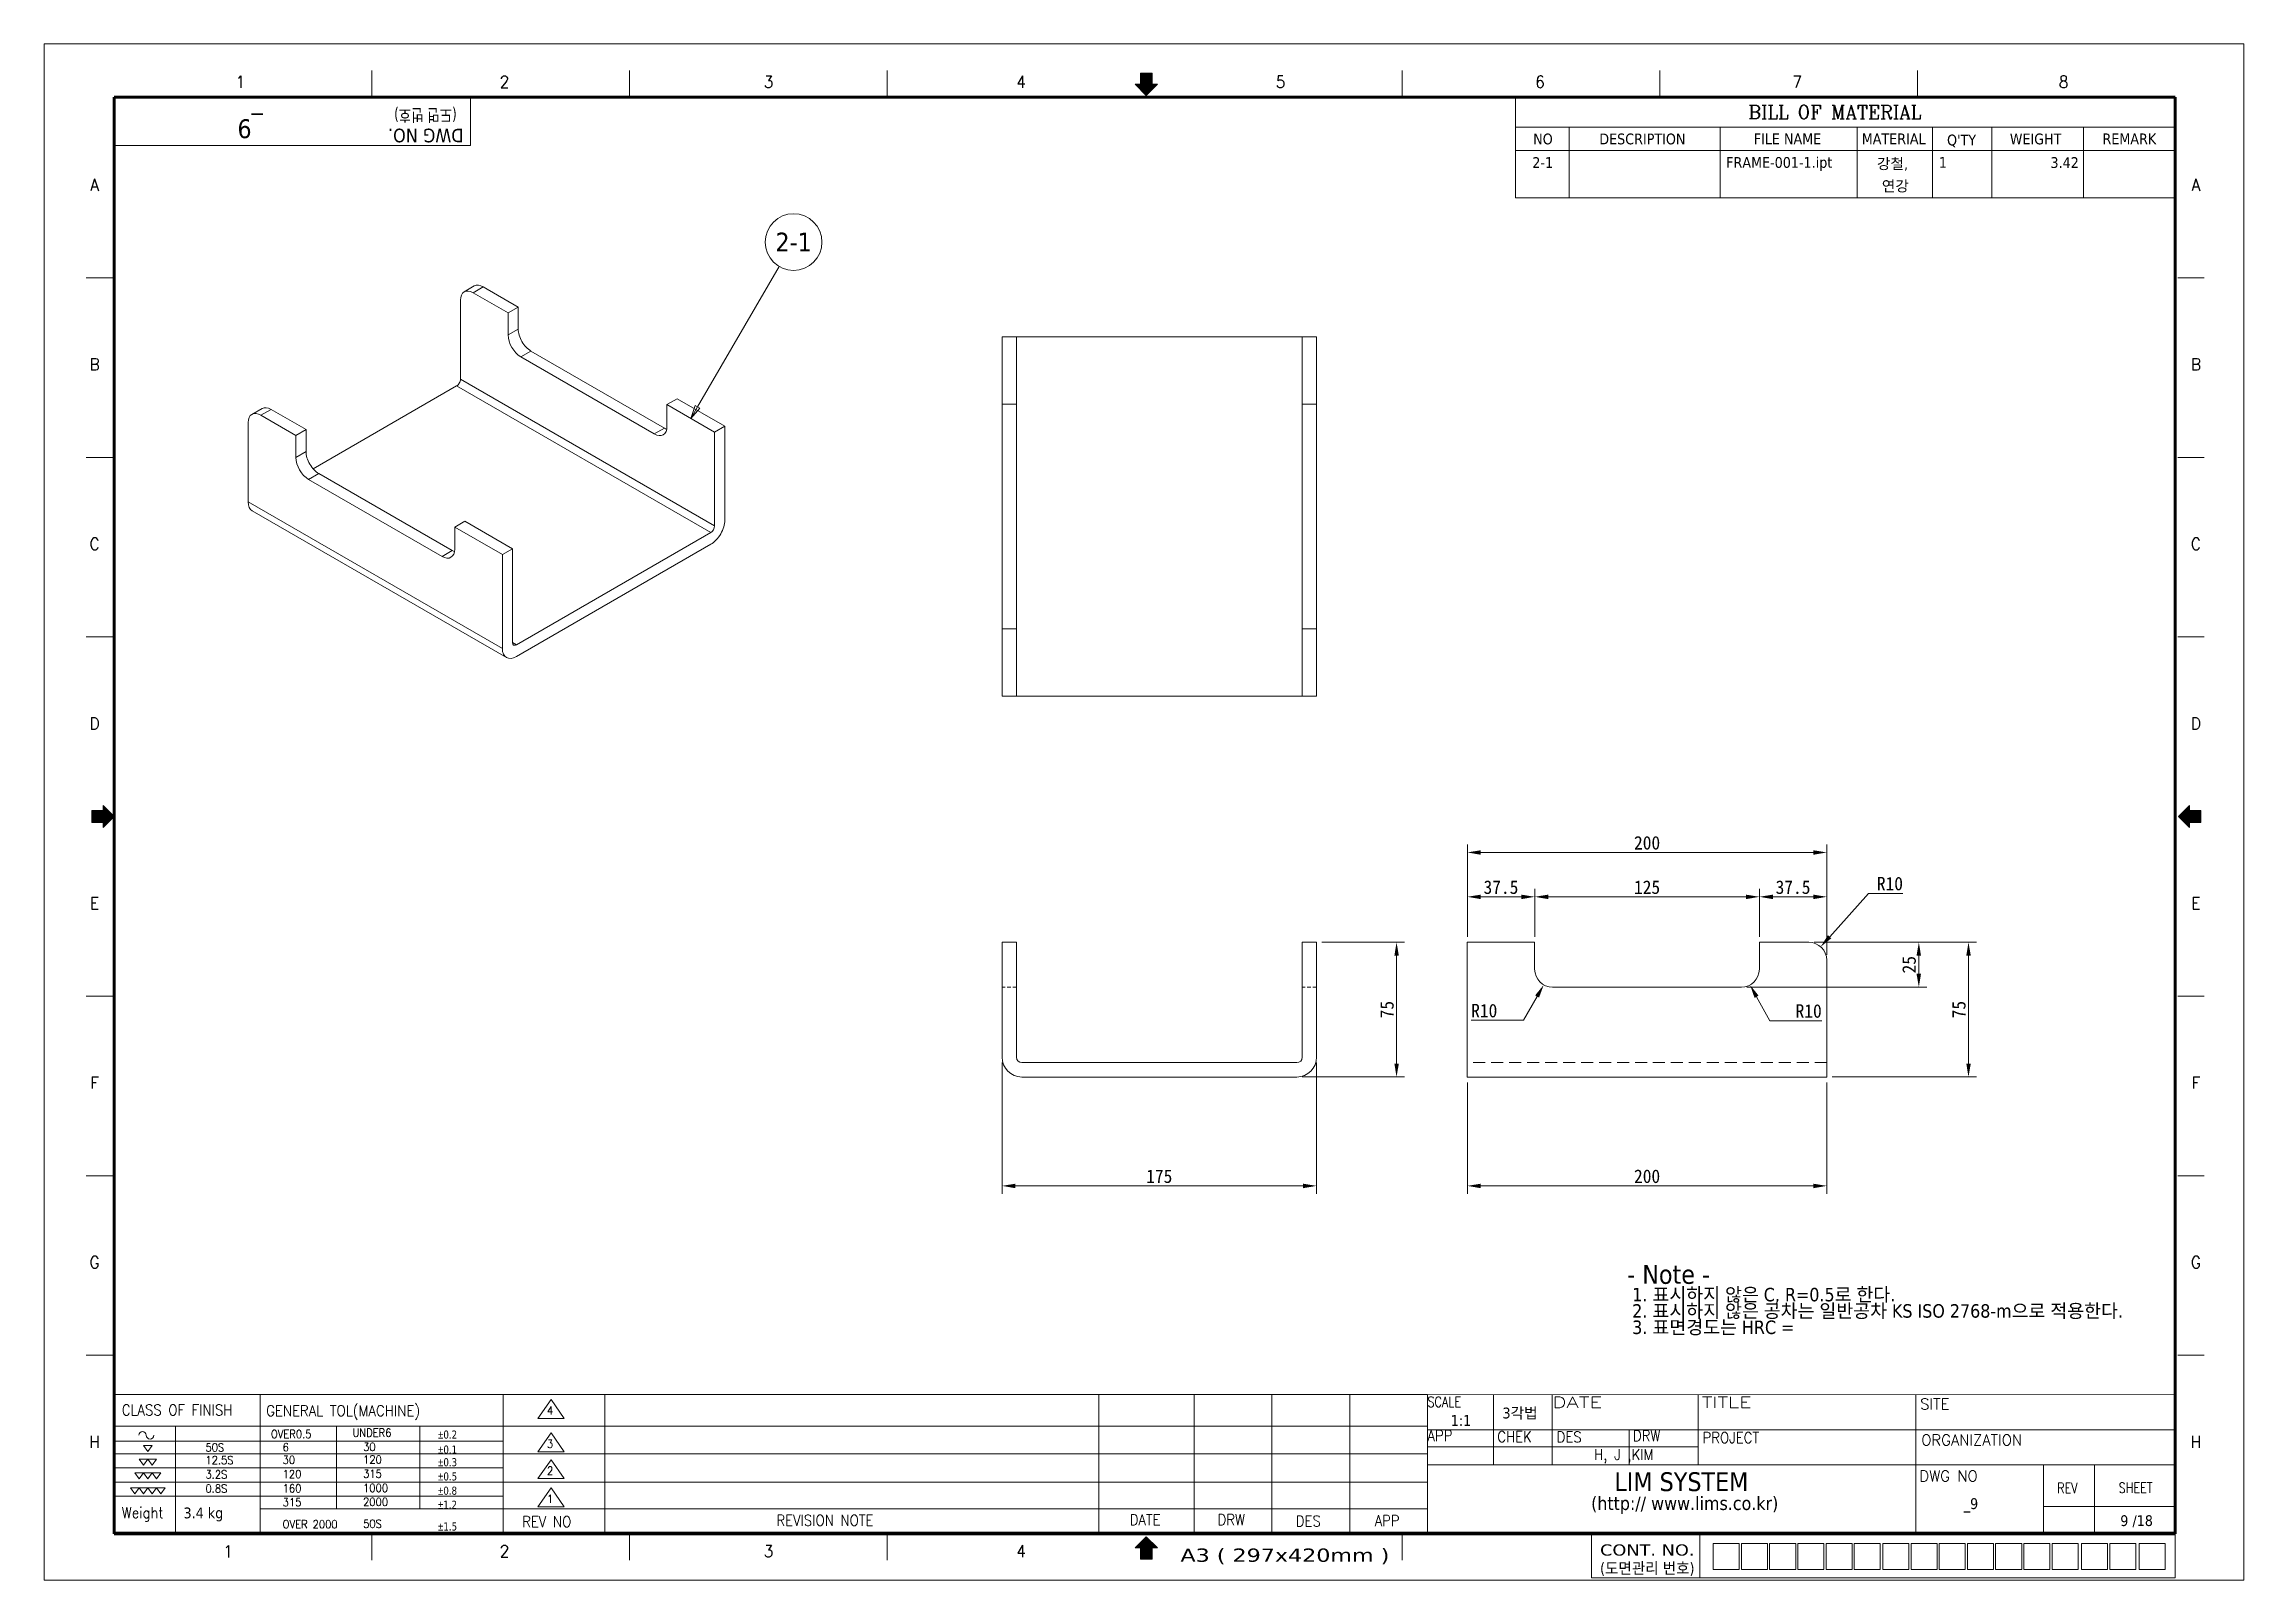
# Model space of a CAD drawing. Header units: millimetres. Extents: x 18 to 1242, y 18 to 873.
import ezdxf
from ezdxf.enums import TextEntityAlignment as Align

# ---------------------------------------------------------------- set-up
doc = ezdxf.new("R2010")
doc.units = ezdxf.units.MM
doc.header["$LTSCALE"] = 3
doc.linetypes.add('HIDDEN', pattern=[9.525, 6.35, -3.175])
doc.layers.get('0').update_dxf_attribs({"lineweight": 18})
for name, color, linetype, lineweight in [('SkizziergeometrieWIN-ISO', 7, 'Continuous', 50), ('가는실선_A4', 7, 'Continuous', 5), ('경계(ISO)', 7, 'Continuous', 70), ('굵은실선_A3', 7, 'Continuous', 18), ('제목(ISO)', 7, 'Continuous', 50)]:
    doc.layers.add(name, color=color, linetype=linetype, lineweight=lineweight)
for name, color, linetype, lineweight, true_color in [('가는실선_A3', 9, 'Continuous', 5, 0x808080), ('가는파선_A3', 7, 'HIDDEN', 13, 0x008000), ('해치선_A3', 1, 'Continuous', 5, 0xff0000)]:
    doc.layers.add(name, color=color, linetype=linetype, lineweight=lineweight, true_color=true_color)
doc.styles.add('_ __ (ISO)', font='tahoma.ttf')
doc.styles.add('A3_DS_PartList', font='RomanC.shx')
doc.styles.add('A3_DS_TB02', font='tahoma.ttf')
doc.styles.add('ROMANC_37', font='tahoma.ttf')
doc.styles.add('ROMANC_61', font='ROMANC.shx')
doc.styles.add('주 텍스트 (ISO)', font='tahoma.ttf')
doc.styles.add('주문자_A3(3.5)', font='tahoma.ttf')
doc.styles.add('치수문자_A3(2.5)', font='')
doc.styles.add('텍스트 스타일12', font='tahoma.ttf')
doc.styles.add('텍스트 스타일171', font='ROMANC.shx', dxfattribs={"width": 0.9})
doc.styles.add('텍스트 스타일206', font='ROMANC.shx', dxfattribs={"width": 1.11072})
doc.styles.add('텍스트 스타일208', font='ROMANC.shx', dxfattribs={"width": 1.194322})
doc.styles.add('텍스트 스타일211', font='ROMANC.shx', dxfattribs={"width": 0.9})
doc.styles.add('텍스트 스타일213', font='RomanC.shx', dxfattribs={"width": 0.9})
doc.styles.add('텍스트 스타일233', font='RomanC.shx')
doc.styles.add('텍스트 스타일36', font='ROMANC.shx', dxfattribs={"width": 0.941937})
doc.styles.add('텍스트 스타일42', font='tahoma.ttf', dxfattribs={"width": 1.378837})
doc.styles.add('텍스트 스타일46', font='tahoma.ttf', dxfattribs={"width": 0.862937})
doc.styles.add('텍스트 스타일48', font='tahoma.ttf', dxfattribs={"width": 1.258573})
doc.styles.add('텍스트 스타일52', font='tahoma.ttf', dxfattribs={"width": 0.8})
doc.styles.add('텍스트 스타일65', font='romans.shx', dxfattribs={"width": 0.8})
doc.styles.get('치수문자_A3(2.5)').set_extended_font_data('GulimChe')
doc.dimstyles.new('치수_A3(2.5)', dxfattribs={"dimscale": 3, "dimtxt": 2.5, "dimasz": 2.5, "dimexe": 1.5, "dimexo": 1, "dimgap": 0.5, "dimtad": 1, "dimtoh": 1, "dimdec": 1, "dimrnd": 1e-08, "dimdsep": 46, "dimtxsty": '치수문자_A3(2.5)', "dimcen": 0.09, "dimdle": 10, "dimclrd": 8, "dimclre": 8, "dimclrt": 7, "dimadec": 1, "dimazin": 2, "dimtfac": 0.8, "dimtmove": 0, "dimatfit": 3, "dimfxl": 1, "dimtolj": 1, "dimtzin": 0, "dimlwd": -1, "dimlwe": -1, "dimarcsym": 0})

# ---------------------------------------------------------------- blocks, each defined once
blk = doc.blocks.new('경계 A3_경계')
for points in [[(405.98, 148.76), (403.92, 148.76), (403.92, 149.72), (401.86, 147.66), (403.92, 145.6), (403.92, 146.56), (405.98, 146.56)], [(211.52, 9.9), (211.52, 11.96), (212.48, 11.96), (210.42, 14.01), (208.36, 11.96), (209.32, 11.96), (209.32, 9.9)]]:
    blk.add_hatch(color=7).paths.add_polyline_path(points)
at = {"layer": '가는실선_A3'}
blk.add_hatch(color=7, dxfattribs=at).paths.add_polyline_path([(14.9, 148.76), (14.9, 146.56), (16.96, 146.56), (16.96, 145.6), (19.02, 147.66), (16.96, 149.72), (16.96, 148.76)])
at = {"layer": '해치선_A3'}
blk.add_hatch(color=7, dxfattribs=at).paths.add_polyline_path([(211.52, 283.53), (212.48, 283.53), (210.42, 281.47), (208.36, 283.53), (209.32, 283.53), (209.32, 285.59), (211.52, 285.59)])
for p, q in [((208.36, 283.53), (209.32, 283.53)), ((210.42, 281.47), (208.36, 283.53)), ((209.32, 285.59), (211.52, 285.59)), ((209.32, 283.53), (209.32, 285.59)), ((211.52, 285.59), (211.52, 283.53)), ((211.52, 283.53), (212.48, 283.53)), ((403.92, 149.72), (401.86, 147.66)), ((401.86, 147.66), (403.92, 145.6)), ((403.92, 148.76), (403.92, 149.72)), ((405.98, 148.76), (403.92, 148.76)), ((405.98, 146.56), (405.98, 148.76)), ((403.92, 146.56), (405.98, 146.56)), ((403.92, 145.6), (403.92, 146.56)), ((210.42, 14.01), (208.36, 11.96)), ((212.48, 11.96), (210.42, 14.01)), ((292.99, 6.43), (292.99, 14.6)), ((208.36, 11.96), (209.32, 11.96)), ((209.32, 11.96), (209.32, 9.9)), ((209.32, 9.9), (211.52, 9.9)), ((211.52, 9.9), (211.52, 11.96)), ((211.52, 11.96), (212.48, 11.96))]:
    blk.add_line(p, q)
at = {"color": 7}
for p, q in [((16.96, 148.76), (14.9, 148.76)), ((14.9, 148.76), (14.9, 146.56)), ((16.96, 149.72), (16.96, 148.76)), ((19.02, 147.66), (16.96, 149.72)), ((16.96, 145.6), (19.02, 147.66)), ((403.92, 149.72), (401.86, 147.66)), ((401.86, 147.66), (403.92, 145.6)), ((403.92, 148.76), (403.92, 149.72)), ((405.98, 148.76), (403.92, 148.76)), ((405.98, 146.56), (405.98, 148.76)), ((14.9, 146.56), (16.96, 146.56)), ((16.96, 146.56), (16.96, 145.6)), ((403.92, 145.6), (403.92, 146.56)), ((403.92, 146.56), (405.98, 146.56)), ((210.42, 14.01), (208.36, 11.96)), ((212.48, 11.96), (210.42, 14.01)), ((208.36, 11.96), (209.32, 11.96)), ((209.32, 11.96), (209.32, 9.9)), ((209.32, 9.9), (211.52, 9.9)), ((211.52, 9.9), (211.52, 11.96)), ((211.52, 11.96), (212.48, 11.96))]:
    blk.add_line(p, q, dxfattribs=at)
at = {"layer": 'SkizziergeometrieWIN-ISO', "lineweight": 18}
for p, q in [((6, 291), (414, 291)), ((6, 6), (6, 291)), ((414, 291), (414, 6)), ((414, 6), (6, 6))]:
    blk.add_line(p, q, dxfattribs=at)
at = {"layer": '가는실선_A3', "color": 7}
for p, q in [((66.79, 281.16), (66.79, 286.06)), ((114.57, 281.16), (114.57, 286.06)), ((162.34, 281.16), (162.34, 286.06)), ((257.9, 281.16), (257.9, 286.06)), ((305.67, 281.16), (305.67, 286.06)), ((353.45, 281.16), (353.45, 286.06)), ((18.75, 247.62), (13.85, 247.62)), ((401.71, 247.62), (406.61, 247.62)), ((18.75, 214.3), (13.85, 214.3)), ((401.71, 214.3), (406.61, 214.3)), ((18.75, 180.98), (13.85, 180.98)), ((401.71, 180.98), (406.61, 180.98)), ((14.9, 148.76), (16.96, 148.76)), ((14.9, 146.56), (14.9, 148.76)), ((16.96, 148.76), (16.96, 149.72)), ((16.96, 149.72), (19.02, 147.66)), ((19.02, 147.66), (16.96, 145.6)), ((16.96, 146.56), (14.9, 146.56)), ((16.96, 145.6), (16.96, 146.56)), ((18.75, 114.34), (13.85, 114.34)), ((401.71, 114.34), (406.61, 114.34)), ((18.75, 81.02), (13.85, 81.02)), ((401.71, 81.02), (406.61, 81.02)), ((18.75, 47.7), (13.85, 47.7)), ((18.75, 47.7), (13.85, 47.7)), ((401.71, 47.7), (406.61, 47.7)), ((66.79, 14.6), (66.79, 9.7)), ((66.79, 14.6), (66.79, 9.7)), ((114.57, 14.6), (114.57, 9.7)), ((162.34, 14.6), (162.34, 9.7)), ((257.9, 14.6), (257.9, 9.7)), ((313.09, 14.6), (313.09, 6.55)), ((315.58, 12.77), (315.58, 7.95)), ((315.58, 12.77), (320.4, 12.77)), ((320.4, 12.77), (320.4, 7.95)), ((320.81, 12.77), (320.81, 7.95)), ((320.81, 12.77), (325.63, 12.77)), ((325.63, 12.77), (325.63, 7.95)), ((326.03, 12.77), (326.03, 7.95)), ((326.03, 12.77), (330.86, 12.77)), ((330.86, 12.77), (330.86, 7.95)), ((331.26, 12.77), (336.09, 12.77)), ((331.26, 12.77), (331.26, 7.95)), ((336.09, 12.77), (336.09, 7.95)), ((336.49, 12.77), (336.49, 7.95)), ((336.49, 12.77), (341.31, 12.77)), ((341.31, 12.77), (341.31, 7.95)), ((341.72, 12.77), (341.72, 7.95)), ((341.72, 12.77), (346.54, 12.77)), ((346.54, 12.77), (346.54, 7.95)), ((347.03, 12.77), (351.86, 12.77)), ((347.03, 12.77), (347.03, 7.95)), ((351.86, 12.77), (351.86, 7.95)), ((352.26, 12.77), (352.26, 7.95)), ((352.26, 12.77), (357.09, 12.77)), ((357.09, 12.77), (357.09, 7.95)), ((357.49, 12.77), (357.49, 7.95)), ((357.49, 12.77), (362.31, 12.77)), ((362.31, 12.77), (362.31, 7.95)), ((362.72, 12.77), (362.72, 7.95)), ((362.72, 12.77), (367.54, 12.77)), ((367.54, 12.77), (367.54, 7.95)), ((367.94, 12.77), (372.77, 12.77)), ((367.94, 12.77), (367.94, 7.95)), ((372.77, 12.77), (372.77, 7.95)), ((373.17, 12.77), (373.17, 7.95)), ((373.17, 12.77), (378, 12.77)), ((378, 12.77), (378, 7.95)), ((378.4, 12.77), (378.4, 7.95)), ((378.4, 12.77), (383.22, 12.77)), ((383.22, 12.77), (383.22, 7.95)), ((383.88, 12.77), (388.7, 12.77)), ((383.88, 12.77), (383.88, 7.95)), ((388.7, 12.77), (388.7, 7.95)), ((389.1, 12.77), (389.1, 7.95)), ((389.1, 12.77), (393.93, 12.77)), ((393.93, 12.77), (393.93, 7.95)), ((394.55, 12.77), (394.55, 7.95)), ((394.55, 12.77), (399.37, 12.77)), ((399.37, 12.77), (399.37, 7.95)), ((401.22, 14.6), (401.22, 6.43)), ((292.99, 6.43), (401.22, 6.43)), ((315.58, 7.95), (320.4, 7.95)), ((320.81, 7.95), (325.63, 7.95)), ((326.03, 7.95), (330.86, 7.95)), ((331.26, 7.95), (336.09, 7.95)), ((336.49, 7.95), (341.31, 7.95)), ((341.72, 7.95), (346.54, 7.95)), ((347.03, 7.95), (351.86, 7.95)), ((352.26, 7.95), (357.09, 7.95)), ((357.49, 7.95), (362.31, 7.95)), ((362.72, 7.95), (367.54, 7.95)), ((367.94, 7.95), (372.77, 7.95)), ((373.17, 7.95), (378, 7.95)), ((378.4, 7.95), (383.22, 7.95)), ((383.88, 7.95), (388.7, 7.95)), ((389.1, 7.95), (393.93, 7.95)), ((394.55, 7.95), (399.37, 7.95))]:
    blk.add_line(p, q, dxfattribs=at)
at = {"layer": '가는실선_A3', "color": 7, "lineweight": 60}
for p, q in [((19.02, 281.16), (19.02, 14.6)), ((401.22, 281.16), (19.02, 281.16)), ((401.22, 14.6), (401.22, 281.16)), ((19.02, 14.6), (401.22, 14.6))]:
    blk.add_line(p, q, dxfattribs=at)
at = {"layer": '가는실선_A3', "color": 7, "lineweight": 13}
for p in [(85.08, 280.98), (19.02, 272.16)]:
    blk.add_line(p, (85.08, 272.16), dxfattribs=at)
at = {"layer": '굵은실선_A3'}
blk.add_line((212.48, 283.53), (210.42, 281.47), dxfattribs=at)
at = {"layer": '가는실선_A3', "color": 7, "style": '텍스트 스타일36', "width": 0.941937}
for s, p in [('1', (42.42, 283.98)), ('2', (91.4, 283.98)), ('3', (140.38, 283.98)), ('4', (187.21, 283.98)), ('5', (235.33, 283.98)), ('6', (283.45, 283.98)), ('7', (331.14, 283.98)), ('8', (380.55, 283.98)), ('A', (15.38, 264.88)), ('A', (405.08, 264.88)), ('B', (15.38, 231.56)), ('B', (405.08, 231.56)), ('C', (15.38, 198.24)), ('C', (405.08, 198.24)), ('D', (15.38, 164.92)), ('D', (405.08, 164.92)), ('E', (15.38, 131.6)), ('E', (405.08, 131.6)), ('F', (15.38, 98.28)), ('F', (405.08, 98.28)), ('G', (15.38, 64.96)), ('G', (405.08, 64.96)), ('H', (15.38, 31.64)), ('H', (405.08, 31.64)), ('1', (40.11, 11.29)), ('2', (91.4, 11.34)), ('3', (140.38, 11.34)), ('4', (187.21, 11.34))]:
    blk.add_text(s, height=2.2, dxfattribs=at).set_placement(p, align=Align.MIDDLE_CENTER)
at = {"layer": '가는실선_A3', "color": 7, "style": '텍스트 스타일52', "width": 0.8}
blk.add_text('(도면 번호)', height=2.293, rotation=180, dxfattribs=at).set_placement((82.53, 278.93))
at = {"layer": '가는실선_A3', "color": 7, "style": 'ROMANC_37'}
blk.add_text('DWG NO.', height=2.527, rotation=180, dxfattribs=at).set_placement((83.82, 275.28))
at = {"layer": '가는실선_A3', "color": 7}
for s, height, style, width, p, p2 in [('CONT. NO.', 2.084, '텍스트 스타일48', 1.258564, (294.58, 10.53), (312.09, 10.53)), ('A3 ( 297x420mm )', 2.463, '텍스트 스타일42', 1.378315, (216.76, 9.38), (255.51, 9.38)), ('(도면관리 번호)', 2.084, '텍스트 스타일46', 0.982376, (294.58, 7.15), (312.09, 7.15))]:
    blk.add_text(s, height=height, dxfattribs=dict(at, style=style, width=width)).set_placement(p, p2, align=Align.FIT)
at = {"layer": '경계(ISO)', "insert": (44.22, 275.84), "char_height": 3.5, "attachment_point": 5, "rotation": 180, "style": '주 텍스트 (ISO)'}
blk.add_mtext('_9 ', dxfattribs=at)
blk = doc.blocks.new('제목 블록 A3_표제란')
at = {"layer": '가는실선_A4', "lineweight": 13}
for p, q in [((25.42, 38.66), (269.12, 38.66)), ((208.17, 38.66), (208.17, 13.12)), ((269.12, 38.66), (407.77, 38.63)), ((25.42, 32.81), (269.12, 32.81))]:
    blk.add_line(p, q, dxfattribs=at)
at = {"layer": '가는실선_A4'}
for p, q in [((25.42, 13.12), (25.42, 38.66)), ((52.65, 38.66), (52.65, 13.12)), ((97.69, 38.66), (97.69, 13.12)), ((106.58, 37.75), (104.15, 34.26)), ((109.02, 34.26), (106.58, 37.75)), ((116.56, 13.12), (116.56, 38.69)), ((225.83, 38.66), (225.83, 12.86)), ((240.26, 38.66), (240.26, 12.86)), ((254.69, 38.66), (254.69, 13.12)), ((281.38, 38.66), (281.38, 25.66)), ((292.25, 38.65), (292.25, 25.66)), ((319.29, 38.65), (319.29, 25.66)), ((407.76, 13.12), (407.77, 38.63)), ((36.93, 32.81), (36.93, 19.82)), ((66.8, 32.81), (66.8, 17.47)), ((82.25, 32.81), (82.25, 17.47)), ((104.15, 34.26), (109.02, 34.26)), ((97.69, 30.03), (25.42, 30.03)), ((30.98, 29.24), (32.59, 29.24)), ((31.78, 28.13), (30.98, 29.24)), ((32.59, 29.24), (31.78, 28.13)), ((106.58, 31.55), (104.15, 28.06)), ((109.02, 28.06), (106.58, 31.55)), ((306.52, 32.15), (306.52, 25.66)), ((97.69, 25.05), (25.42, 25.05)), ((30.19, 26.66), (31.8, 26.66)), ((30.99, 25.55), (30.19, 26.66)), ((31.8, 26.66), (30.99, 25.55)), ((31.8, 26.66), (33.4, 26.66)), ((32.6, 25.55), (31.8, 26.66)), ((33.4, 26.66), (32.6, 25.55)), ((104.15, 28.06), (109.02, 28.06)), ((106.58, 26.57), (104.15, 23.08)), ((109.02, 23.08), (106.58, 26.57)), ((28.59, 21.34), (30.19, 21.34)), ((29.39, 20.23), (28.59, 21.34)), ((29.38, 24.16), (30.98, 24.16)), ((30.18, 23.05), (29.38, 24.16)), ((30.19, 21.34), (29.39, 20.23)), ((30.98, 24.16), (30.18, 23.05)), ((30.19, 21.34), (31.8, 21.34)), ((31, 20.23), (30.19, 21.34)), ((30.98, 24.16), (32.59, 24.16)), ((31.79, 23.05), (30.98, 24.16)), ((31.8, 21.34), (31, 20.23)), ((32.59, 24.16), (31.79, 23.05)), ((31.8, 21.34), (33.41, 21.34)), ((32.6, 20.23), (31.8, 21.34)), ((32.59, 24.16), (34.2, 24.16)), ((33.39, 23.05), (32.59, 24.16)), ((33.41, 21.34), (32.6, 20.23)), ((34.2, 24.16), (33.39, 23.05)), ((33.41, 21.34), (35.01, 21.34)), ((34.21, 20.23), (33.41, 21.34)), ((35.01, 21.34), (34.21, 20.23)), ((104.15, 23.08), (109.02, 23.08)), ((106.58, 21.34), (104.15, 17.85)), ((109.02, 17.85), (106.58, 21.34)), ((97.69, 19.82), (25.42, 19.82)), ((36.93, 19.82), (36.93, 13.12)), ((104.15, 17.85), (109.02, 17.85)), ((25.42, 13.12), (407.76, 13.12)), ((208.17, 13.12), (25.42, 13.12))]:
    blk.add_line(p, q, dxfattribs=at)
at = {"layer": '가는실선_A4', "color": 7}
for p, q in [((269.12, 13.12), (269.12, 38.66)), ((359.7, 38.64), (359.69, 13.12)), ((269.12, 32.15), (407.77, 32.15)), ((269.09, 27.68), (25.42, 27.68)), ((407.76, 25.66), (269.12, 25.66)), ((383.36, 25.66), (383.36, 13.12)), ((269.12, 22.4), (25.42, 22.4)), ((269.12, 17.47), (52.65, 17.47)), ((383.36, 17.91), (407.76, 17.92))]:
    blk.add_line(p, q, dxfattribs=at)
at = {"layer": '가는실선_A4', "color": 7, "linetype": 'Continuous'}
blk.add_line((392.85, 25.66), (392.85, 13.12), dxfattribs=at)
at = {"layer": '가는실선_A4'}
for centre, start, end in [((30.81, 31.11), 0, 180), ((32.21, 31.11), 180, 0)]:
    blk.add_arc(centre, 0.698, start, end, dxfattribs=at)
at = {"layer": '제목(ISO)', "color": 208, "lineweight": 5, "true_color": 0x400040}
blk.add_line((269.12, 28.95), (319.29, 28.95), dxfattribs=at)
at = {"layer": '가는실선_A3', "color": 7, "style": '텍스트 스타일12'}
blk.add_attdef('질량\\P1;_001', (38.43, 15.71), '', height=2, dxfattribs=at)
at = {"layer": '가는실선_A4', "color": 7}
for s, height, style, width, p in [('CLASS OF FINISH', 2, '텍스트 스타일171', 0.9, (26.97, 34.81)), ('GENERAL TOL(MACHINE)', 2, '텍스트 스타일171', 0.9, (53.76, 34.67)), ('SCALE', 1.911, '텍스트 스타일65', 0.8, (269.12, 36.36)), ('4', 1.5, '텍스트 스타일211', 0.9, (105.83, 34.98)), ('50S', 1.5, '텍스트 스타일211', 0.9, (42.49, 28.11)), ('OVER0.5', 1.5, '텍스트 스타일211', 0.9, (54.63, 30.6)), ('6', 1.5, '텍스트 스타일211', 0.9, (56.81, 28.15)), ('UNDER6', 1.5, '텍스트 스타일211', 0.9, (69.75, 30.85)), ('30', 1.5, '텍스트 스타일211', 0.9, (71.73, 28.22)), ('3', 1.5, '텍스트 스타일211', 0.9, (105.83, 28.78)), ('APP', 2, '텍스트 스타일171', 0.9, (269.12, 30.05)), ('CHEK', 2, '텍스트 스타일171', 0.9, (282.07, 29.86)), ('DES', 2, '텍스트 스타일171', 0.9, (293.07, 29.82)), ('DRW', 2, '텍스트 스타일171', 0.9, (307.23, 30.03)), ('PROJECT', 2, '텍스트 스타일171', 0.9, (320.13, 29.68)), ('3.2S', 1.5, '텍스트 스타일211', 0.9, (42.49, 23.12)), ('12.5S', 1.5, '텍스트 스타일211', 0.9, (42.49, 25.76)), ('30', 1.5, '텍스트 스타일211', 0.9, (56.81, 25.8)), ('120', 1.5, '텍스트 스타일211', 0.9, (56.81, 23.16)), ('315', 1.5, '텍스트 스타일211', 0.9, (71.73, 23.23)), ('120', 1.5, '텍스트 스타일211', 0.9, (71.73, 25.86)), ('2', 1.5, '텍스트 스타일211', 0.9, (105.83, 23.8)), ('H, J ,KIM', 2, '텍스트 스타일171', 0.9, (300.03, 26.54)), ('0.8S', 1.5, '텍스트 스타일211', 0.9, (42.49, 20.48)), ('160', 1.5, '텍스트 스타일211', 0.9, (56.81, 20.52)), ('1000', 1.5, '텍스트 스타일213', 0.9, (71.72, 20.59)), ('REV', 1.911, '텍스트 스타일65', 0.8, (385.9, 20.39)), ('SHEET', 1.911, '텍스트 스타일65', 0.8, (397.3, 20.42)), ('Weight', 2, '텍스트 스타일171', 0.9, (26.97, 15.76)), ('315', 1.5, '텍스트 스타일213', 0.9, (56.81, 17.94)), ('2000', 1.5, '텍스트 스타일211', 0.9, (71.72, 18.01)), ('1', 1.5, '텍스트 스타일211', 0.9, (105.83, 18.57)), ('REVISION NOTE', 2, '텍스트 스타일171', 0.9, (148.38, 14.33)), ('DATE', 2, '텍스트 스타일171', 0.9, (213.9, 14.44)), ('DRW', 2, '텍스트 스타일171', 0.9, (230.19, 14.46)), ('OVER 2000', 1.5, '텍스트 스타일211', 0.9, (56.81, 13.87)), ('50S', 1.5, '텍스트 스타일211', 0.9, (71.73, 13.94)), ('REV NO', 2, '텍스트 스타일171', 0.9, (101.23, 14.1)), ('DES', 2, '텍스트 스타일171', 0.9, (244.7, 14.2)), ('APP', 2, '텍스트 스타일171', 0.9, (259.32, 14.27))]:
    blk.add_text(s, height=height, dxfattribs=dict(at, style=style, width=width)).set_placement(p)
for s, style, width, p, p2 in [('DATE', '텍스트 스타일208', 1.22262, (292.31, 36.23), (301.51, 36.23)), ('TITLE', '텍스트 스타일206', 1.136317, (320.02, 36.23), (329.22, 36.23))]:
    blk.add_text(s, height=2, dxfattribs=dict(at, style=style, width=width)).set_placement(p, p2, align=Align.FIT)
at = {"layer": '가는실선_A4', "color": 7, "style": '텍스트 스타일233'}
for s, p in [('SITE', (360.5, 35.93)), ('ORGANIZATION', (360.7, 29.24)), ('DWG NO', (360.36, 22.57))]:
    blk.add_text(s, height=2, dxfattribs=at).set_placement(p)
at = {"layer": '가는실선_A4', "color": 7}
for s, insert, char_height, attachment_point, style in [('\\fTahoma|b0|i0;\\H2.0000;3각법', (283.03, 35.14), 2, 4, '주문자_A3(3.5)'), ('\\fAIGDT|b0|i0;\\W0.90;\\H1.5000;`\\fTahoma|b0|i0;\\W0.90;\\H1.5000;0.2', (85.63, 30.47), 1.5, 7, 'ROMANC_61'), ('\\fAIGDT|b0|i0;\\W0.90;\\H1.5000;`\\fTahoma|b0|i0;\\W0.90;\\H1.5000;0.1', (85.63, 27.69), 1.5, 7, 'ROMANC_61'), ('\\fAIGDT|b0|i0;\\W0.90;\\H1.5000;`\\fTahoma|b0|i0;\\W0.90;\\H1.5000;0.3', (85.63, 25.34), 1.5, 7, 'ROMANC_61'), ('\\fAIGDT|b0|i0;\\W0.90;\\H1.5000;`\\fTahoma|b0|i0;\\W0.90;\\H1.5000;0.5', (85.63, 22.71), 1.5, 7, 'ROMANC_61'), ('\\fAIGDT|b0|i0;\\W0.90;\\H1.5000;`\\fTahoma|b0|i0;\\W0.90;\\H1.5000;0.8', (85.62, 20.06), 1.5, 7, 'ROMANC_61'), ('\\fAIGDT|b0|i0;\\W0.90;\\H1.5000;`\\fTahoma|b0|i0;\\W0.90;\\H1.5000;1.2', (85.62, 17.48), 1.5, 7, 'ROMANC_61'), ('\\fAIGDT|b0|i0;\\W0.90;\\H1.5000;`\\fTahoma|b0|i0;\\W0.90;\\H1.5000;1.5', (85.63, 13.42), 1.5, 7, 'ROMANC_61')]:
    blk.add_mtext(s, dxfattribs=dict(at, insert=insert, char_height=char_height, attachment_point=attachment_point, style=style))
at = {"layer": '가는실선_A4', "char_height": 2, "style": '주 텍스트 (ISO)'}
for s, insert, attachment_point in [('\\fTahoma|b0|i0;\\H2.0000;_9 ', (369.91, 18.11), 5), ('\\fTahoma|b0|i0;\\H2.0000;9 /18 ', (400.63, 16.28), 2)]:
    blk.add_mtext(s, dxfattribs=dict(at, insert=insert, attachment_point=attachment_point))
at = {"layer": '가는실선_A4', "color": 7, "style": '텍스트 스타일12'}
blk.add_attdef('설명', text='', height=2, dxfattribs=at).set_placement((331.27, 35.73), align=Align.MIDDLE_LEFT)
blk.add_attdef('SCALE_001', (273.43, 32.87), '', height=2, dxfattribs=at)
blk.add_attdef('프로젝트', text='', height=2, dxfattribs=at).set_placement((340.77, 28.27), align=Align.MIDDLE_CENTER)
at = {"layer": '가는실선_A4', "style": '텍스트 스타일12'}
blk.add_attdef('리비전_번호', text='', height=2, dxfattribs=at).set_placement((388.38, 15.27), align=Align.MIDDLE_CENTER)
at = {"layer": '제목(ISO)', "char_height": 3.5, "attachment_point": 1, "style": '주 텍스트 (ISO)'}
for s, insert, line_spacing_factor in [('- Note -\\P{\\H0.71429x; 1. \\fGulim|b0|i0|c129|p50;표시하지 않은 \\fTahoma|b0|i0|c129|p34;C, R=0.5\\fGulim|b0|i0|c129|p50;로 한다\\fTahoma|b0|i0|c129|p34;.\\H1.54068x; \\H0.64906x;\\P 2. \\fGulim|b0|i0|c129|p50;표시하지 않은 공차는 일반공차 \\fTahoma|b0|i0|c129|p34;KS ISO 2768-m\\fGulim|b0|i0|c129|p50;으로 적용한다\\fTahoma|b0|i0|c129|p34;.\\H1.32612x; \\H0.75408x;\\P 3. \\fGulim|b0|i0|c129|p50;표면경도는 \\fTahoma|b0|i0|c129|p34;HRC = \\H1.31974x; }', (306.15, 62.72), 0.727683), ('{\\H1x;    LIM SYSTEM\\H0.71429x;  \\P (http:// www.lims.co.kr)\\H1.44773x; }', (298.53, 24.26), 0.771785)]:
    blk.add_mtext(s, dxfattribs=dict(at, insert=insert, line_spacing_factor=line_spacing_factor))
at = {"layer": '제목(ISO)', "style": '텍스트 스타일12'}
for tag, p in [('관리자', (373.93, 36.39)), ('공급업자', (383.08, 28.64))]:
    blk.add_attdef(tag, text='', height=2, dxfattribs=at).set_placement(p, align=Align.TOP_LEFT)
blk = doc.blocks.new('*D16')
at = {"layer": 'Defpoints', "color": 0, "transparency": 16777216}
for p in [(551, 309), (726, 309), (551, 237.4)]:
    blk.add_point(p, dxfattribs=at)
at = {"layer": '가는실선_A4', "color": 8, "transparency": 16777216}
for p, q in [((551, 306), (551, 232.9)), ((726, 306), (726, 232.9)), ((718.5, 237.4), (558.5, 237.4))]:
    blk.add_line(p, q, dxfattribs=at)
for points in [[(558.5, 238.6), (558.5, 236.1), (551, 237.4)], [(718.5, 238.6), (718.5, 236.1), (726, 237.4)]]:
    blk.add_solid(points, dxfattribs=at)
at = {"layer": '가는실선_A4', "color": 7, "transparency": 16777216, "insert": (638.5, 242.7), "char_height": 7.5, "attachment_point": 5, "style": '치수문자_A3(2.5)'}
blk.add_mtext('\\A1;175', dxfattribs=at)
blk = doc.blocks.new('*D17')
at = {"layer": 'Defpoints', "color": 0, "transparency": 16777216}
for p in [(726, 373), (715, 298), (770.5, 298)]:
    blk.add_point(p, dxfattribs=at)
at = {"layer": '가는실선_A4', "color": 8, "transparency": 16777216}
for p, q in [((729, 373), (775, 373)), ((770.5, 365.5), (770.5, 305.5)), ((718, 298), (775, 298))]:
    blk.add_line(p, q, dxfattribs=at)
for points in [[(769.3, 365.5), (771.8, 365.5), (770.5, 373)], [(769.3, 305.5), (771.8, 305.5), (770.5, 298)]]:
    blk.add_solid(points, dxfattribs=at)
at = {"layer": '가는실선_A4', "color": 7, "transparency": 16777216, "insert": (765.2, 335.5), "char_height": 7.5, "attachment_point": 5, "rotation": 90, "style": '치수문자_A3(2.5)'}
blk.add_mtext('\\A1;75', dxfattribs=at)
blk = doc.blocks.new('*D18')
at = {"layer": 'Defpoints', "color": 0, "transparency": 16777216}
for p in [(809.9, 298), (1009.9, 298), (1009.9, 237.4)]:
    blk.add_point(p, dxfattribs=at)
at = {"layer": '가는실선_A4', "color": 8, "transparency": 16777216}
for p, q in [((809.9, 295), (809.9, 232.9)), ((1009.9, 295), (1009.9, 232.9)), ((817.4, 237.4), (1002.4, 237.4))]:
    blk.add_line(p, q, dxfattribs=at)
for points in [[(817.4, 238.6), (817.4, 236.1), (809.9, 237.4)], [(1002.4, 238.6), (1002.4, 236.1), (1009.9, 237.4)]]:
    blk.add_solid(points, dxfattribs=at)
at = {"layer": '가는실선_A4', "color": 7, "transparency": 16777216, "insert": (909.9, 242.7), "char_height": 7.5, "attachment_point": 5, "style": '치수문자_A3(2.5)'}
blk.add_mtext('\\A1;200', dxfattribs=at)
blk = doc.blocks.new('*D19')
at = {"layer": 'Defpoints', "color": 0, "transparency": 16777216}
for p in [(809.9, 423), (809.9, 373), (1009.9, 363)]:
    blk.add_point(p, dxfattribs=at)
at = {"layer": '가는실선_A4', "color": 8, "transparency": 16777216}
for p, q in [((809.9, 376), (809.9, 427.5)), ((1002.4, 423), (817.4, 423)), ((1009.9, 366), (1009.9, 427.5))]:
    blk.add_line(p, q, dxfattribs=at)
for points in [[(817.4, 424.2), (817.4, 421.7), (809.9, 423)], [(1002.4, 424.2), (1002.4, 421.7), (1009.9, 423)]]:
    blk.add_solid(points, dxfattribs=at)
at = {"layer": '가는실선_A4', "color": 7, "transparency": 16777216, "insert": (909.9, 428.3), "char_height": 7.5, "attachment_point": 5, "style": '치수문자_A3(2.5)'}
blk.add_mtext('\\A1;200', dxfattribs=at)
blk = doc.blocks.new('*D20')
at = {"layer": 'Defpoints', "color": 0, "transparency": 16777216}
for p in [(847.4, 398.3), (809.9, 373), (847.4, 373)]:
    blk.add_point(p, dxfattribs=at)
at = {"layer": '가는실선_A4', "color": 8, "transparency": 16777216}
for p, q in [((809.9, 376), (809.9, 402.8)), ((817.4, 398.3), (839.9, 398.3)), ((847.4, 376), (847.4, 402.8))]:
    blk.add_line(p, q, dxfattribs=at)
for points in [[(817.4, 399.5), (817.4, 397), (809.9, 398.3)], [(839.9, 399.5), (839.9, 397), (847.4, 398.3)]]:
    blk.add_solid(points, dxfattribs=at)
at = {"layer": '가는실선_A4', "color": 7, "transparency": 16777216, "insert": (828.6, 403.6), "char_height": 7.5, "attachment_point": 5, "style": '치수문자_A3(2.5)'}
blk.add_mtext('\\A1;37.5', dxfattribs=at)
blk = doc.blocks.new('*D21')
at = {"layer": 'Defpoints', "color": 0, "transparency": 16777216}
for p in [(972.4, 398.3), (847.4, 373), (972.4, 373)]:
    blk.add_point(p, dxfattribs=at)
at = {"layer": '가는실선_A4', "color": 8, "transparency": 16777216}
for p, q in [((847.4, 376), (847.4, 402.8)), ((854.9, 398.3), (964.9, 398.3)), ((972.4, 376), (972.4, 402.8))]:
    blk.add_line(p, q, dxfattribs=at)
for points in [[(854.9, 399.5), (854.9, 397), (847.4, 398.3)], [(964.9, 399.5), (964.9, 397), (972.4, 398.3)]]:
    blk.add_solid(points, dxfattribs=at)
at = {"layer": '가는실선_A4', "color": 7, "transparency": 16777216, "insert": (909.9, 403.6), "char_height": 7.5, "attachment_point": 5, "style": '치수문자_A3(2.5)'}
blk.add_mtext('\\A1;125', dxfattribs=at)
blk = doc.blocks.new('*D22')
at = {"layer": 'Defpoints', "color": 0, "transparency": 16777216}
for p in [(972.4, 398.3), (972.4, 373), (1009.9, 363)]:
    blk.add_point(p, dxfattribs=at)
at = {"layer": '가는실선_A4', "color": 8, "transparency": 16777216}
for p, q in [((972.4, 376), (972.4, 402.8)), ((1002.4, 398.3), (979.9, 398.3)), ((1009.9, 366), (1009.9, 402.8))]:
    blk.add_line(p, q, dxfattribs=at)
for points in [[(979.9, 399.5), (979.9, 397), (972.4, 398.3)], [(1002.4, 399.5), (1002.4, 397), (1009.9, 398.3)]]:
    blk.add_solid(points, dxfattribs=at)
at = {"layer": '가는실선_A4', "color": 7, "transparency": 16777216, "insert": (991.1, 403.6), "char_height": 7.5, "attachment_point": 5, "style": '치수문자_A3(2.5)'}
blk.add_mtext('\\A1;37.5', dxfattribs=at)
blk = doc.blocks.new('*D23')
at = {"layer": 'Defpoints', "color": 0, "transparency": 16777216}
for p in [(999.9, 373), (962.4, 348), (1061.1, 348)]:
    blk.add_point(p, dxfattribs=at)
at = {"layer": '가는실선_A4', "color": 8, "transparency": 16777216}
for p, q in [((1002.9, 373), (1065.6, 373)), ((1061.1, 365.5), (1061.1, 355.5)), ((965.4, 348), (1065.6, 348))]:
    blk.add_line(p, q, dxfattribs=at)
for points in [[(1059.8, 365.5), (1062.3, 365.5), (1061.1, 373)], [(1059.8, 355.5), (1062.3, 355.5), (1061.1, 348)]]:
    blk.add_solid(points, dxfattribs=at)
at = {"layer": '가는실선_A4', "color": 7, "transparency": 16777216, "insert": (1055.7, 360.5), "char_height": 7.5, "attachment_point": 5, "rotation": 90, "style": '치수문자_A3(2.5)'}
blk.add_mtext('\\A1;25', dxfattribs=at)
blk = doc.blocks.new('*D24')
at = {"layer": 'Defpoints', "color": 0, "transparency": 16777216}
for p in [(999.9, 373), (1009.9, 298), (1088.7, 298)]:
    blk.add_point(p, dxfattribs=at)
at = {"layer": '가는실선_A4', "color": 8, "transparency": 16777216}
for p, q in [((1002.9, 373), (1093.2, 373)), ((1088.7, 365.5), (1088.7, 305.5)), ((1012.9, 298), (1093.2, 298))]:
    blk.add_line(p, q, dxfattribs=at)
for points in [[(1087.5, 365.5), (1090, 365.5), (1088.7, 373)], [(1087.5, 305.5), (1090, 305.5), (1088.7, 298)]]:
    blk.add_solid(points, dxfattribs=at)
at = {"layer": '가는실선_A4', "color": 7, "transparency": 16777216, "insert": (1083.4, 335.5), "char_height": 7.5, "attachment_point": 5, "rotation": 90, "style": '치수문자_A3(2.5)'}
blk.add_mtext('\\A1;75', dxfattribs=at)
blk = doc.blocks.new('*D25')
at = {"layer": 'Defpoints', "color": 0, "transparency": 16777216}
for p in [(1006.5, 370.5), (999.9, 363)]:
    blk.add_point(p, dxfattribs=at)
at = {"layer": '가는실선_A4', "color": 8, "transparency": 16777216}
for p, q in [((1033, 400.2), (1011.5, 376.1)), ((1052.2, 400.2), (1033, 400.2))]:
    blk.add_line(p, q, dxfattribs=at)
blk.add_solid([(1010.5, 376.9), (1012.4, 375.2), (1006.5, 370.5)], dxfattribs=at)
at = {"layer": '가는실선_A4', "color": 7, "transparency": 16777216, "insert": (1045, 405.6), "char_height": 7.5, "attachment_point": 5, "style": '치수문자_A3(2.5)'}
blk.add_mtext('\\A1;R10', dxfattribs=at)
blk = doc.blocks.new('*D26')
at = {"layer": 'Defpoints', "color": 0, "transparency": 16777216}
for p in [(857.4, 358), (852.4, 349.3)]:
    blk.add_point(p, dxfattribs=at)
at = {"layer": '가는실선_A4', "color": 8, "transparency": 16777216}
for p, q in [((841.1, 329.6), (848.7, 342.8)), ((812, 329.6), (841.1, 329.6))]:
    blk.add_line(p, q, dxfattribs=at)
blk.add_solid([(847.6, 343.4), (849.8, 342.2), (852.4, 349.3)], dxfattribs=at)
at = {"layer": '가는실선_A4', "color": 7, "transparency": 16777216, "insert": (819.3, 334.9), "char_height": 7.5, "attachment_point": 5, "style": '치수문자_A3(2.5)'}
blk.add_mtext('\\A1;R10', dxfattribs=at)
blk = doc.blocks.new('*D27')
at = {"layer": 'Defpoints', "color": 0, "transparency": 16777216}
for p in [(962.4, 358), (967.2, 349.2)]:
    blk.add_point(p, dxfattribs=at)
at = {"layer": '가는실선_A4', "color": 8, "transparency": 16777216}
for p, q in [((978.1, 329.3), (970.8, 342.7)), ((1007.1, 329.3), (978.1, 329.3))]:
    blk.add_line(p, q, dxfattribs=at)
blk.add_solid([(971.9, 343.3), (969.7, 342), (967.2, 349.2)], dxfattribs=at)
at = {"layer": '가는실선_A4', "color": 7, "transparency": 16777216, "insert": (999.8, 334.7), "char_height": 7.5, "attachment_point": 5, "style": '치수문자_A3(2.5)'}
blk.add_mtext('\\A1;R10', dxfattribs=at)
blk = doc.blocks.new('품번기호12')
at = {"layer": '가는실선_A3'}
for p, q in [((127.21, 223.7), (142.37, 249.71)), ((126.78, 223.95), (125.95, 221.54)), ((127.21, 223.7), (125.95, 221.54)), ((125.95, 221.54), (127.64, 223.45)), ((127.64, 223.45), (126.78, 223.95))]:
    blk.add_line(p, q, dxfattribs=at)
at = {"layer": '가는실선_A3', "flags": 128}
blk.add_lwpolyline([(126.78, 223.95), (125.95, 221.54), (127.64, 223.45), (126.78, 223.95)], dxfattribs=at)
at = {"layer": '가는실선_A3'}
blk.add_circle((145.02, 254.25), 5.25, dxfattribs=at)
blk.add_solid([(126.78, 223.95), (125.95, 221.54), (127.64, 223.45), (126.78, 223.95)], dxfattribs=at)
at = {"layer": '가는실선_A3', "color": 7, "insert": (145.02, 254.25), "char_height": 3.5, "attachment_point": 5, "style": '_ __ (ISO)'}
blk.add_mtext('2-1', dxfattribs=at)
blk = doc.blocks.new('BILL OF MATERIAL6')
at = {"layer": '가는실선_A4'}
for p, q in [((401.22, 281.16), (278.87, 281.16)), ((278.87, 281.16), (278.87, 275.59)), ((401.22, 281.16), (401.22, 275.59)), ((401.22, 275.59), (278.87, 275.59)), ((278.87, 275.59), (278.87, 271.21)), ((288.87, 275.59), (288.87, 271.21)), ((316.87, 275.59), (316.87, 271.21)), ((342.27, 275.59), (342.27, 271.21)), ((356.22, 275.59), (356.22, 271.21)), ((367.22, 275.59), (367.22, 271.21)), ((384.22, 275.59), (384.22, 271.21)), ((401.22, 275.59), (401.22, 271.21)), ((401.22, 271.21), (278.87, 271.21)), ((278.87, 271.21), (278.87, 262.45)), ((288.87, 271.21), (288.87, 262.45)), ((316.87, 271.21), (316.87, 262.45)), ((342.27, 271.21), (342.27, 262.45)), ((356.22, 271.21), (356.22, 262.45)), ((367.22, 271.21), (367.22, 262.45)), ((384.22, 271.21), (384.22, 262.45)), ((401.22, 271.21), (401.22, 262.45)), ((401.22, 262.45), (278.87, 262.45))]:
    blk.add_line(p, q, dxfattribs=at)
at = {"layer": '가는실선_A4', "color": 7, "attachment_point": 7}
for s, insert, char_height, style in [('BILL OF MATERIAL', (322.09, 277.12), 2.5, 'A3_DS_PartList'), ('NO', (282.18, 272.34), 2, 'A3_DS_TB02'), ('DESCRIPTION', (294.44, 272.34), 2, 'A3_DS_TB02'), ('FILE NAME', (323.08, 272.4), 2, 'A3_DS_TB02'), ('MATERIAL', (343.11, 272.4), 2, 'A3_DS_TB02'), ("Q'TY", (358.93, 271.83), 2, 'A3_DS_TB02'), ('WEIGHT', (370.58, 272.34), 2, 'A3_DS_TB02'), ('REMARK', (387.75, 272.4), 2, 'A3_DS_TB02'), ('2-1', (282.01, 268), 2, 'A3_DS_TB02'), ('FRAME-001-1.ipt', (317.97, 267.45), 2, 'A3_DS_TB02'), ('강철, ', (345.93, 267.47), 2, 'A3_DS_TB02'), ('1', (357.42, 268.02), 2, 'A3_DS_TB02'), ('3.42', (378.11, 267.96), 2, 'A3_DS_TB02'), ('연강', (346.83, 263.44), 2, 'A3_DS_TB02')]:
    blk.add_mtext(s, dxfattribs=dict(at, insert=insert, char_height=char_height, style=style))

msp = doc.modelspace()

# ---------------------------------------------------------------- linework, layer by layer
at = {"layer": '가는실선_A3'}
for p, q in [((256.763, 734.529), (262.42, 737.795)), ((281.866, 714.321), (276.209, 711.055)), ((283.28, 698.808), (288.937, 702.074)), ((391.114, 604.706), (249.692, 686.356)), ((247.571, 682.682), (388.992, 601.032)), ((138.677, 666.352), (144.333, 669.618)), ((363.183, 659.208), (357.526, 655.942)), ((163.779, 646.144), (158.122, 642.878)), ((165.193, 630.63), (170.85, 633.896)), ((273.027, 536.529), (131.606, 618.179)), ((245.096, 591.03), (239.439, 587.764)), ((280.805, 538.57), (278.684, 539.795))]:
    msp.add_line(p, q, dxfattribs=at)
at = {"layer": '가는파선_A3', "ltscale": 0.110122}
for p, q in [((559.045, 347.982), (551.045, 347.982)), ((726.045, 347.982), (718.045, 347.982))]:
    msp.add_line(p, q, dxfattribs=at)
at = {"layer": '가는파선_A3', "ltscale": 0.349956}
msp.add_line((1009.851, 305.982), (809.851, 305.982), dxfattribs=at)
at = {"layer": '굵은실선_A3'}
for p, q in [((251.763, 735.025), (257.42, 738.291)), ((256.763, 734.529), (276.209, 723.303)), ((262.42, 737.795), (281.866, 726.569)), ((249.692, 686.356), (249.692, 730.447)), ((276.209, 723.303), (281.866, 726.569)), ((276.209, 711.055), (276.209, 723.303)), ((281.866, 726.569), (281.866, 714.321)), ((559.045, 709.993), (551.045, 709.993)), ((551.045, 699.993), (551.045, 709.993)), ((559.045, 709.993), (559.045, 699.993)), ((562.045, 709.993), (559.045, 709.993)), ((562.045, 709.993), (715.045, 709.993)), ((718.045, 709.993), (715.045, 709.993)), ((726.045, 709.993), (718.045, 709.993)), ((718.045, 699.993), (718.045, 709.993)), ((726.045, 709.993), (726.045, 699.993)), ((357.526, 655.942), (283.28, 698.808)), ((288.937, 702.074), (363.183, 659.208)), ((551.045, 699.993), (551.045, 672.493)), ((559.045, 699.993), (559.045, 672.493)), ((718.045, 699.993), (718.045, 672.493)), ((726.045, 699.993), (726.045, 672.493)), ((167.701, 636.569), (247.571, 682.682)), ((370.254, 675.538), (364.597, 672.272)), ((370.254, 675.538), (396.771, 660.228)), ((131.606, 618.179), (131.606, 662.269)), ((133.677, 666.847), (139.333, 670.113)), ((138.677, 666.352), (158.122, 655.125)), ((144.333, 669.618), (163.779, 658.391)), ((364.597, 672.272), (364.597, 660.024)), ((364.597, 672.272), (391.114, 656.962)), ((551.045, 672.493), (551.045, 662.493)), ((551.045, 672.493), (559.045, 672.493)), ((551.045, 557.493), (551.045, 662.493)), ((559.045, 662.493), (559.045, 672.493)), ((559.045, 662.493), (559.045, 557.493)), ((718.045, 672.493), (718.045, 662.493)), ((718.045, 672.493), (726.045, 672.493)), ((718.045, 557.493), (718.045, 662.493)), ((726.045, 662.493), (726.045, 672.493)), ((726.045, 662.493), (726.045, 557.493)), ((158.122, 655.125), (163.779, 658.391)), ((158.122, 642.878), (158.122, 655.125)), ((163.779, 658.391), (163.779, 646.144)), ((396.771, 660.228), (391.114, 656.962)), ((391.114, 656.962), (391.114, 604.706)), ((396.771, 607.972), (396.771, 660.228)), ((239.439, 587.764), (165.193, 630.63)), ((170.85, 633.896), (245.096, 591.03)), ((133.884, 613.143), (275.305, 531.493)), ((252.167, 607.36), (246.51, 604.094)), ((246.51, 604.094), (246.51, 591.847)), ((246.51, 604.094), (273.027, 588.785)), ((252.167, 607.36), (278.684, 592.051)), ((388.992, 601.032), (280.805, 538.57)), ((278.684, 592.051), (273.027, 588.785)), ((273.027, 588.785), (273.027, 536.529)), ((278.684, 539.795), (278.684, 592.051)), ((280.805, 532.038), (388.992, 594.5)), ((551.045, 557.493), (551.045, 547.493)), ((559.045, 547.493), (559.045, 557.493)), ((718.045, 557.493), (718.045, 547.493)), ((726.045, 547.493), (726.045, 557.493)), ((559.045, 547.493), (551.045, 547.493)), ((551.045, 547.493), (551.045, 509.993)), ((559.045, 547.493), (559.045, 509.993)), ((726.045, 547.493), (718.045, 547.493)), ((718.045, 547.493), (718.045, 509.993)), ((726.045, 547.493), (726.045, 509.993)), ((559.045, 509.993), (551.045, 509.993)), ((559.045, 509.993), (562.045, 509.993)), ((715.045, 509.993), (562.045, 509.993)), ((715.045, 509.993), (718.045, 509.993)), ((726.045, 509.993), (718.045, 509.993)), ((559.045, 372.982), (551.045, 372.982)), ((551.045, 372.982), (551.045, 308.982)), ((559.045, 308.982), (559.045, 372.982)), ((726.045, 372.982), (718.045, 372.982)), ((718.045, 372.982), (718.045, 308.982)), ((726.045, 308.982), (726.045, 372.982)), ((847.351, 372.982), (809.851, 372.982)), ((809.851, 308.982), (809.851, 372.982)), ((847.351, 357.982), (847.351, 372.982)), ((972.351, 372.982), (972.351, 357.982)), ((999.851, 372.982), (972.351, 372.982)), ((1009.851, 362.982), (1009.851, 308.982)), ((962.351, 347.982), (857.351, 347.982)), ((809.851, 297.982), (809.851, 308.982)), ((1009.851, 308.982), (1009.851, 297.982)), ((715.045, 305.982), (562.045, 305.982)), ((562.045, 297.982), (715.045, 297.982)), ((809.851, 297.982), (1009.851, 297.982))]:
    msp.add_line(p, q, dxfattribs=at)
for centre, radius, start, end in [((999.851, 362.982), 10, 0, 90), ((857.351, 357.982), 10, 180, 270), ((962.351, 357.982), 10, 270, 0), ((562.045, 308.982), 11, 180, 270), ((562.045, 308.982), 3, 180, 270), ((715.045, 308.982), 3, 270, 0), ((715.045, 308.982), 11, 270, 0)]:
    msp.add_arc(centre, radius, start, end, dxfattribs=at)
for centre, major_axis, start_param, end_param in [((256.763, 726.364), (-5, 8.66), 5.49778714, 7.06858347), ((262.42, 729.63), (-5, 8.66), 5.49778714, 6.28318531), ((283.28, 706.973), (5, -8.66), 3.92699082, 5.49778714), ((288.937, 710.239), (-5, 8.66), 0.78539816, 2.35619449), ((247.571, 685.131), (-1.5, -2.598), 0.78539816, 2.35619449), ((138.677, 658.187), (-5, 8.66), 5.49778714, 7.06858347), ((144.333, 661.453), (-5, 8.66), 5.49778714, 6.28318531), ((357.526, 664.107), (5, -8.66), 5.49778714, 7.06858347), ((363.183, 667.373), (-5, 8.66), 2.35619449, 2.54032844), ((165.193, 638.795), (5, -8.66), 3.92699082, 5.49778714), ((170.85, 642.061), (-5, 8.66), 0.78539816, 2.35619449), ((139.384, 622.669), (-5.5, -9.526), 5.49778714, 6.28318531), ((388.992, 603.482), (-5.5, -9.526), 0.78539816, 2.35619449), ((388.992, 603.482), (1.5, 2.598), 3.92699082, 5.49778714), ((239.439, 595.929), (5, -8.66), 5.49778714, 7.06858347), ((245.096, 599.195), (-5, 8.66), 2.35619449, 2.54032844), ((280.805, 541.02), (-1.5, -2.598), 5.49778714, 7.06858347), ((280.805, 541.02), (-5.5, -9.526), 5.49778714, 7.06858347)]:
    msp.add_ellipse(centre, major_axis=major_axis, ratio=0.57735027, start_param=start_param, end_param=end_param, dxfattribs=at)

# ---------------------------------------------------------------- block references
at = {"xscale": 3, "yscale": 3, "zscale": 3}
msp.add_blockref('경계 A3_경계', (0, 0), dxfattribs=at)
msp.add_blockref('제목 블록 A3_표제란', (-19.64, 5.209), dxfattribs=at).add_auto_attribs({'SCALE_001': '1:1', '질량\\P1;_001': '3.4 kg'})
at = {"layer": '가는실선_A3', "xscale": 3, "yscale": 3, "zscale": 3}
msp.add_blockref('품번기호12', (0, 0), dxfattribs=at)
at = {"layer": '가는실선_A4', "xscale": 3, "yscale": 3, "zscale": 3}
msp.add_blockref('BILL OF MATERIAL6', (0, 0), dxfattribs=at)

# ---------------------------------------------------------------- dimensions: what is measured, and where the dimension line sits
at = {"layer": '가는실선_A4', "color": 8, "true_color": 0x808080}
for base, p1, p2, angle, picture, middle in [((809.851, 422.966), (1009.851, 362.982), (809.851, 372.982), 180, '*D19', (909.851, 422.966)), ((847.351, 398.298), (809.851, 372.982), (847.351, 372.982), 180, '*D20', (828.601, 398.298)), ((972.351, 398.298), (847.351, 372.982), (972.351, 372.982), 180, '*D21', (909.851, 398.298)), ((972.351, 398.298), (1009.851, 362.982), (972.351, 372.982), 180, '*D22', (991.101, 398.298)), ((770.542, 297.982), (726.045, 372.982), (715.045, 297.982), 90, '*D17', (770.542, 335.482)), ((1061.062, 347.982), (999.851, 372.982), (962.351, 347.982), 90, '*D23', (1061.062, 360.482)), ((1088.75, 297.982), (999.851, 372.982), (1009.851, 297.982), 90, '*D24', (1088.75, 335.482)), ((551.045, 237.352), (726.045, 308.982), (551.045, 308.982), 180, '*D16', (638.545, 237.352)), ((1009.851, 237.352), (809.851, 297.982), (1009.851, 297.982), 180, '*D18', (909.851, 237.352))]:
    dim = msp.add_linear_dim(base=base, p1=p1, p2=p2, angle=angle, dimstyle='치수_A3(2.5)', override={"dimgap": 0.5, "dimtoh": 0, "dimdec": 1, "dimtol": 0, "dimlim": 0, "dimtp": 0, "dimtm": 0, "dimtdec": 2, "dimtofl": 0, "dimatfit": 1}, dxfattribs=at)
    dim.commit()
    dim.dimension.update_dxf_attribs({"geometry": picture, "text_midpoint": middle, "dimtype": 160})
for center, mpoint, picture, middle in [((999.851, 362.982), (1006.497, 370.454), '*D25', (1044.953, 400.249)), ((857.351, 357.982), (852.393, 349.298), '*D26', (819.315, 329.577)), ((962.351, 357.982), (967.174, 349.222), '*D27', (999.808, 329.329))]:
    dim = msp.add_radius_dim(center=center, mpoint=mpoint, dimstyle='치수_A3(2.5)', override={"dimgap": 0.5, "dimtih": 1, "dimdec": 1, "dimlfac": 1, "dimcen": 0, "dimtol": 0, "dimlim": 0, "dimtp": 0, "dimtm": 0, "dimtdec": 2, "dimtofl": 0}, dxfattribs=at)
    dim.commit()
    dim.dimension.update_dxf_attribs({"geometry": picture, "text_midpoint": middle, "dimtype": 164})

doc.saveas('drawing.dxf')
